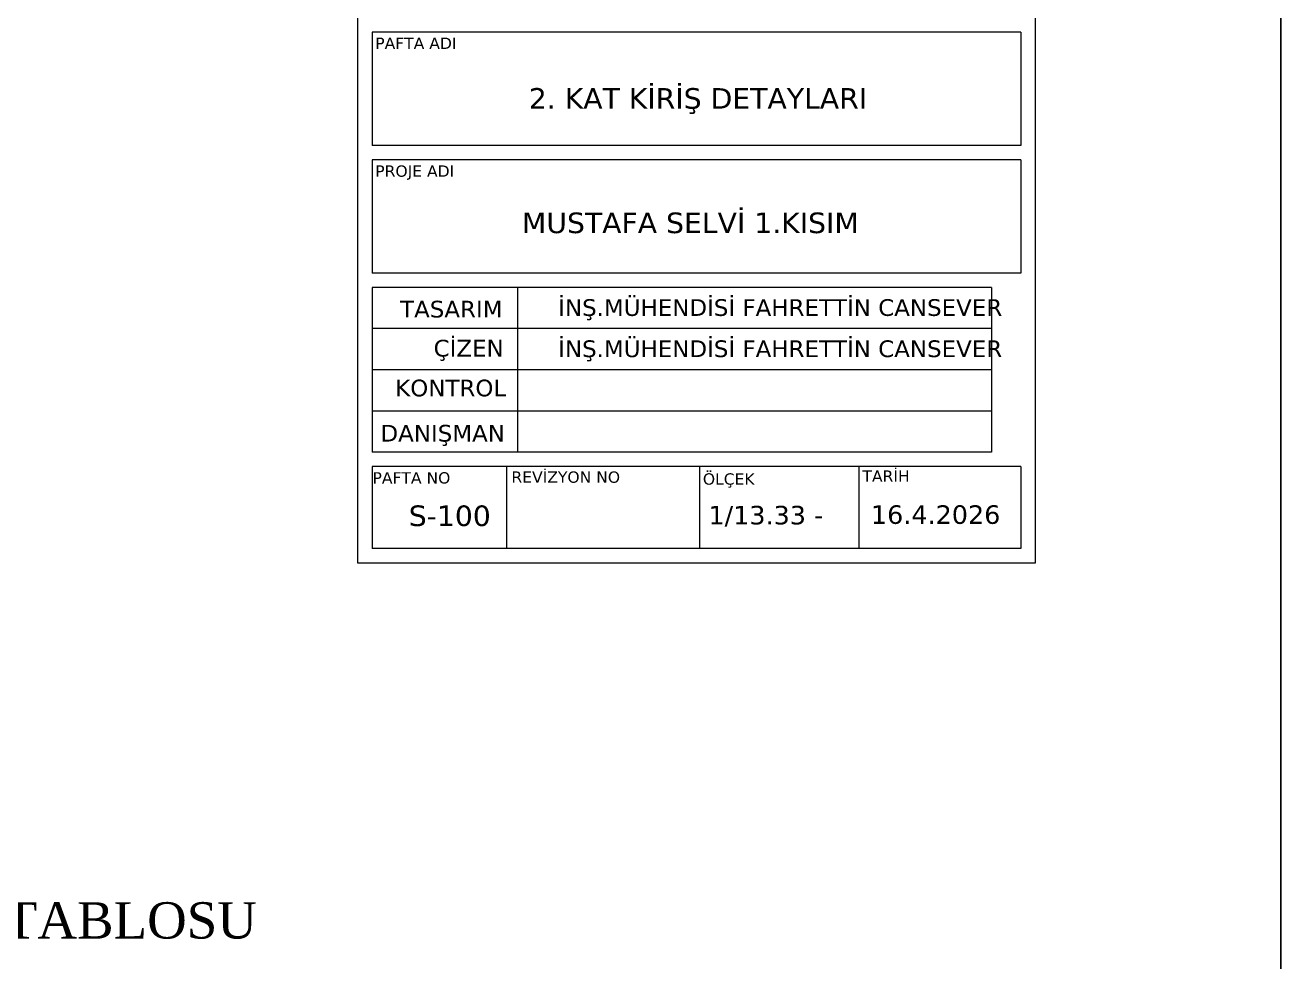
# Model space of a CAD drawing. Header units: millimetres. Extents: x 2232 to 85269, y -3593 to 5869.
# Drawn here: x 55059 to 55581, y -1981 to -1591 of the extents above; entities that cross this region are included whole.
import ezdxf

# ---------------------------------------------------------------- set-up
doc = ezdxf.new("R2010")
doc.units = ezdxf.units.MM
doc.layers.add('Donatı Metraj Tablosu', color=7, linetype='Continuous')
doc.layers.add('Standart', color=7, linetype='Continuous')
doc.styles.add('times new roman_1_18', font='times.ttf', dxfattribs={"height": 0.2})
doc.styles.add('verdana_1_18', font='verdana.ttf', dxfattribs={"height": 0.2})

# ---------------------------------------------------------------- blocks, each defined once
blk = doc.blocks.new('IDE792Entity7523')
at = {"layer": 'Donatı Metraj Tablosu', "color": 1, "linetype": 'Continuous', "lineweight": 5, "style": 'times new roman_1_18'}
blk.add_text('2. KAT - KİRİŞ DONATILARI TABLOSU', height=6.72, dxfattribs=at).set_placement((28879.71, 691.68))

msp = doc.modelspace()

# ---------------------------------------------------------------- linework, layer by layer
msp.add_line((55581.24, 906.6), (55581.24, -3593.4))
at = {"layer": 'Standart', "color": 250, "linetype": 'Continuous', "lineweight": 5}
for points in [[(55197.1, 29.55), (55197.1, -1814.88)], [(55479.1, -1814.88), (55479.1, 29.55)], [(55473.1, -1594.08), (55203.1, -1594.08)], [(55203.1, -1594.08), (55203.1, -1641.18)], [(55473.1, -1594.08), (55473.1, -1641.18)], [(55473.1, -1641.18), (55203.1, -1641.18)], [(55473.1, -1647.18), (55203.1, -1647.18)], [(55203.1, -1647.18), (55203.1, -1694.27)], [(55473.1, -1647.18), (55473.1, -1694.27)], [(55473.1, -1694.27), (55203.1, -1694.27)], [(55460.87, -1700.27), (55203.1, -1700.27)], [(55203.1, -1700.27), (55203.1, -1768.83)], [(55263.58, -1700.27), (55263.58, -1768.83)], [(55460.87, -1700.27), (55460.87, -1768.83)], [(55460.87, -1717.41), (55203.1, -1717.41)], [(55460.87, -1734.55), (55203.1, -1734.55)], [(55460.87, -1751.69), (55203.1, -1751.69)], [(55460.87, -1768.83), (55203.1, -1768.83)], [(55473.1, -1774.83), (55203.1, -1774.83)], [(55203.1, -1774.83), (55203.1, -1808.88)], [(55259.11, -1808.88), (55259.11, -1774.83)], [(55339.45, -1808.88), (55339.45, -1774.83)], [(55405.84, -1808.88), (55405.84, -1774.83)], [(55473.1, -1774.83), (55473.1, -1808.88)], [(55338.1, -1808.88), (55203.1, -1808.88)], [(55473.1, -1808.88), (55338.1, -1808.88)], [(55197.1, -1814.88), (55479.1, -1814.88)]]:
    msp.add_lwpolyline(points, dxfattribs=at)

# ---------------------------------------------------------------- block references
at = {"layer": 'Standart', "xscale": 2.25, "yscale": 2.25, "zscale": 2.25}
msp.add_blockref('IDE792Entity7523', (-10230.12, -3527.5), dxfattribs=at)

# ---------------------------------------------------------------- texts
at = {"layer": 'Standart', "color": 1, "linetype": 'Continuous', "lineweight": 5, "style": 'verdana_1_18'}
for s, height, p in [('PAFTA ADI', 4.714, (55204.43, -1600.99)), ('PROJE ADI', 4.714, (55204.43, -1654.19)), ('TASARIM', 6.956, (55214.76, -1712.76)), ('ÇİZEN', 6.956, (55228.7, -1729.01)), ('KONTROL', 6.956, (55212.72, -1745.58)), ('DANIŞMAN', 6.956, (55206.6, -1764.41)), ('REVİZYON NO', 4.7143, (55261.09, -1781.54)), ('ÖLÇEK', 4.714, (55340.74, -1782.33)), ('TARİH', 4.714, (55407.15, -1781.14)), ('PAFTA NO', 4.714, (55203.28, -1781.86))]:
    msp.add_text(s, height=height, dxfattribs=at).set_placement(p)
at = {"layer": 'Standart', "color": 254, "linetype": 'Continuous', "lineweight": 5, "style": 'verdana_1_18'}
for s, height, p in [('2. KAT KİRİŞ DETAYLARI', 8.5714, (55268.31, -1625.87)), ('MUSTAFA SELVİ 1.KISIM', 8.5714, (55265.45, -1677.65)), ('İNŞ.MÜHENDİSİ FAHRETTİN CANSEVER', 6.9558, (55280.54, -1712.1)), ('İNŞ.MÜHENDİSİ FAHRETTİN CANSEVER', 6.9558, (55280.54, -1729.24)), ('S-100', 8.571, (55218.36, -1799.56)), ('1/13.33 - ', 7.714, (55343.04, -1798.87)), ('16.4.2026', 7.714, (55410.66, -1798.64))]:
    msp.add_text(s, height=height, dxfattribs=at).set_placement(p)

doc.saveas('drawing.dxf')
